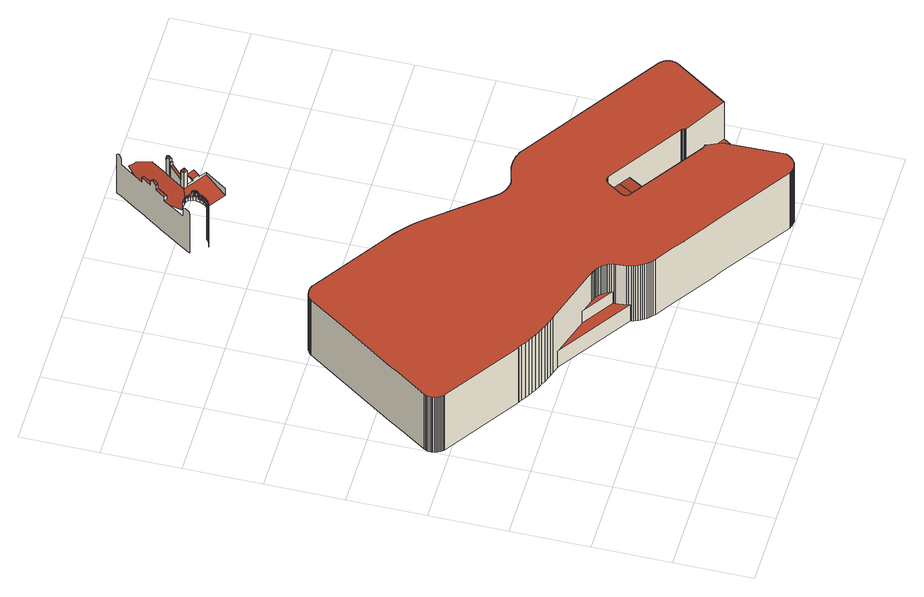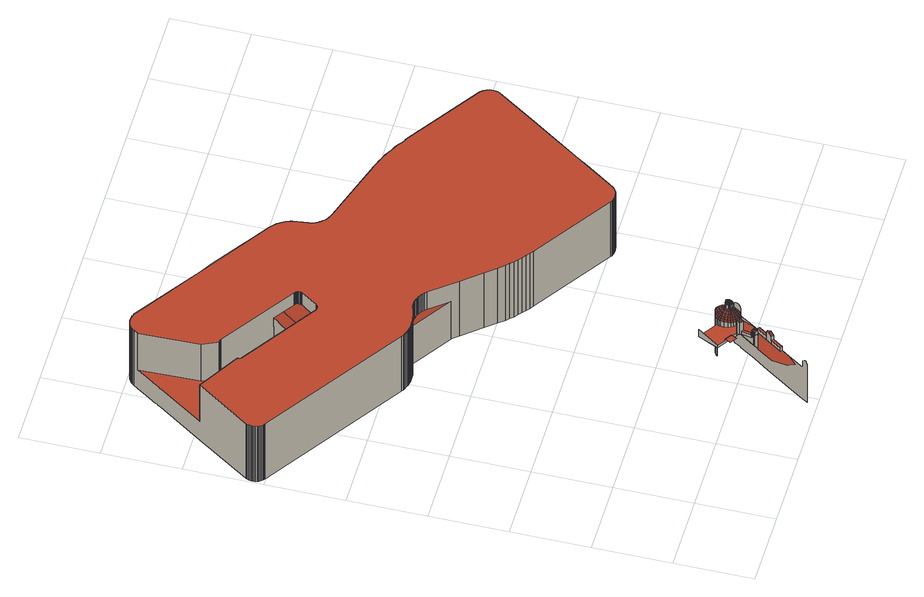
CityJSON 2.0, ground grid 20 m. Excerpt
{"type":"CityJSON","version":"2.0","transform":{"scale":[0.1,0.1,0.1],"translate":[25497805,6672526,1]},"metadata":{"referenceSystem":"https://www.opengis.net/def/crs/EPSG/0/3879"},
"CityObjects":{
"building1":{"type":"Building","attributes":{"dateOfConstruction":"2021-01-01","dateOfDemolition":"2021-01-01","measuredHeight":17.3,"class":"Lämpimät varastot","function":"Muut varastorakennukset","roofType":"2100;1000","storeysAboveGround":3},"address":[{"Country":"Finland","Locality":"Helsinki"}],"geometry":[{"type":"Solid","lod":"2","boundaries":[[[[0,1,2,3]],[[4,5,6,7]],[[8,9,1,0]],[[10,11,12,13]],[[2,14,15,3]],[[16,17,18,19]],[[9,20,21,1]],[[13,12,22,23]],[[24,25,11,10]],[[26,27,28,29]],[[30,31,32,33]],[[34,35,36,37]],[[38,32,31,17,16,39,40,41]],[[6,5,42,20,9,8,39,16,19]],[[29,28,14,2]],[[23,22,25,24]],[[38,41,43,44]],[[29,45,46,26]],[[15,14,28,27]],[[29,2,1,21,20,42,10,13,23,24,47,45]],[[4,47,24,10,42,5]],[[12,11,25,22]],[[39,8,0,3,15,27,26,46,40]],[[18,34,37,44,43,7,6,19]],[[47,4,7,43,41,40,46,45]],[[35,30,33,36]],[[34,18,17,31,30,35]],[[44,37,36,33,32,38]]]],"semantics":{"surfaces":[{"type":"RoofSurface"},{"type":"WallSurface"},{"type":"GroundSurface"}],"values":[[0,1,0,1,1,1,0,1,1,1,1,1,0,1,1,1,1,0,0,0,0,0,1,2,1,0,1,1]]}}]},
"building2":{"type":"Building","attributes":{"dateOfConstruction":"2024-01-01","measuredHeight":19,"class":"Toimistorakennukset","function":"Toimistorakennukset","usage":"Liikerakennus","roofType":"1000","storeysAboveGround":4},"address":[{"Country":"Finland","Locality":"Helsinki","ThoroughfareNumber":"4","ThoroughfareName":"Katajanokanlaituri","PostCode":"00160"}],"geometry":[{"type":"Solid","lod":"2","boundaries":[[[[48,49,50,51,52]],[[53,54,55,56,57,58]],[[59,60,61,62]],[[62,61,63,64]],[[64,63,65,66]],[[66,65,67,68]],[[68,67,69,70]],[[71,72,73,74]],[[74,73,75,76]],[[76,75,77,78]],[[78,77,79,80]],[[80,79,81,82]],[[82,81,83,84]],[[84,83,85,86]],[[86,85,87,88]],[[88,87,89,90]],[[90,89,91,92]],[[92,91,93,94]],[[94,93,95,96]],[[96,95,97,98]],[[98,97,99,100]],[[100,99,101,102]],[[102,101,103,104]],[[104,103,105,106]],[[106,105,107,108]],[[108,107,109,110]],[[110,109,111,112]],[[112,111,113,114]],[[114,113,115,116]],[[116,115,117,118]],[[118,117,119,120]],[[120,119,121,122]],[[122,121,123,124]],[[124,123,125,126]],[[126,125,127,128]],[[128,127,129,130]],[[130,129,131,132]],[[132,131,133,134]],[[134,133,135,136]],[[136,135,137,138]],[[138,137,139,140]],[[140,139,141,142]],[[142,141,143,144]],[[144,143,145,146]],[[146,145,147,148]],[[148,147,149,150]],[[150,149,151,152]],[[152,151,153,154]],[[154,153,155,156]],[[156,155,157,158]],[[158,157,159,160]],[[160,159,161,162]],[[162,161,163,164]],[[164,163,165,166]],[[166,165,167,168]],[[168,167,169,170]],[[170,169,171,172]],[[172,171,173,174]],[[174,173,175,176]],[[176,175,177,178]],[[178,177,179,180]],[[180,179,181,182]],[[182,181,183,184]],[[184,183,185,186]],[[186,185,187,188]],[[188,187,189,190]],[[190,189,191,192]],[[192,191,193,194]],[[194,193,195,196]],[[196,195,197,198]],[[198,197,199,200]],[[200,199,201,202]],[[202,201,203,204]],[[204,203,205,206]],[[206,205,207,208]],[[208,207,209,210]],[[211,212,213,214]],[[214,213,215,216]],[[216,215,217,218]],[[218,217,219,220]],[[220,219,221,222]],[[222,221,223,224]],[[224,223,225,226]],[[226,225,227,228]],[[228,227,229,230]],[[230,229,231,232]],[[232,231,233,234]],[[53,235,236,237]],[[237,236,238,49]],[[239,240,241,242]],[[242,241,243,244]],[[244,243,245,246]],[[246,245,247,248]],[[248,247,249,250]],[[250,249,251,252]],[[252,251,253,254]],[[254,253,255,256]],[[256,255,257,258]],[[258,257,259,260]],[[261,262,263,264]],[[265,266,267,268]],[[268,267,269,270]],[[270,269,271,272]],[[272,271,273,274]],[[274,273,275,276]],[[276,275,277,278]],[[278,277,279,280]],[[280,279,281,282]],[[282,281,283,284]],[[284,283,285,286]],[[286,285,287,288]],[[288,287,289,290]],[[290,289,291,292]],[[292,291,293,294]],[[294,293,295,296]],[[297,298,299,300]],[[300,299,301,302]],[[302,301,303,304]],[[304,303,305,306]],[[306,305,307,308]],[[308,307,309,310]],[[310,309,311,312]],[[312,311,313,314]],[[314,313,315,316]],[[316,315,317,318]],[[318,317,319,320]],[[320,319,321,322]],[[322,321,323,324]],[[324,323,325,326]],[[326,325,327,328]],[[328,327,329,330]],[[330,329,331,332]],[[332,331,333,334]],[[334,333,335,336]],[[336,335,337,338]],[[338,337,339,340]],[[340,339,341,342]],[[342,341,343,344]],[[344,343,345,346]],[[346,345,347,348]],[[348,347,349,350]],[[350,349,351,352]],[[352,351,353,354]],[[354,353,355,356]],[[356,355,357,358]],[[358,357,359,360]],[[360,359,361,362]],[[362,361,363,364]],[[364,363,365,366]],[[366,365,367,368]],[[368,367,369,370]],[[370,369,371,372]],[[372,371,373,374]],[[374,373,375,376]],[[376,375,377,378]],[[378,377,379,380]],[[380,379,381,382]],[[382,381,383,384]],[[384,383,385,386]],[[386,385,387,388]],[[388,387,389,390]],[[390,389,391,392]],[[392,391,393,394]],[[394,393,395,396]],[[396,395,397,398]],[[398,397,60,59]],[[399,400,401,402]],[[402,401,403,404]],[[404,403,405,406]],[[406,405,407,408]],[[49,238,409,50]],[[50,409,410,51]],[[56,411,412,57]],[[57,412,413,58]],[[58,413,235,53]],[[260,259,414,415]],[[416,417,418,419]],[[419,418,420,421]],[[421,420,400,399]],[[422,423,424,425]],[[265,426,427,428,429,430,431,432,433,210,209,434,435,436,437,438,439,440,441,264,263,266]],[[442,443,444,445,296,295,446,447,448,449,298,297]],[[69,450,451,452,453,72,71,454,455,456,457,70]],[[397,395,393,391,389,387,385,383,381,379,377,375,373,371,369,367,365,363,361,359,357,355,353,351,349,347,345,343,341,339,337,335,333,331,329,327,325,323,321,319,317,315,313,311,309,307,305,303,301,299,298,449,448,447,446,295,293,291,289,287,285,283,281,279,277,275,273,271,269,267,266,263,262,458,459,414,259,257,255,253,251,249,247,245,243,241,240,460,410,409,238,236,235,413,412,411,461,233,231,229,227,225,223,221,219,217,215,213,212,462,434,209,207,205,203,201,199,197,195,193,191,189,187,185,183,181,179,177,175,173,171,169,167,165,163,161,159,157,155,153,151,149,147,145,143,141,139,137,135,133,131,129,127,125,123,121,119,117,115,113,111,109,107,105,103,101,99,97,95,93,91,89,87,85,83,81,79,77,75,73,72,453,452,451,450,69,67,65,63,61,60]],[[463,261,264,441,440,439,438,437,436,435,464,465,424,423,466,407,405,403,401,400,420,418,417,467]],[[414,459,467,417,416,468,415]],[[424,465,212,211,425]],[[407,466,423,422,469,408]],[[458,262,261,463,467,459]],[[239,52,51,410,460,240]],[[56,55,234,233,461,411]],[[464,435,434,462,212,465]],[[470,260,415,468,416,419,421,399]],[[469,422,425,211,471]],[[202,204,206,208,210,433,432,431,430,429,428,427,426,265,268,270,272,274,276,278,280,282,284,286,288,290,292,294,296,445,444,443,442,297,300,302,304,306,308,310,312,314,316,318,320,322,324,326,328,330,332,334,336,338,340,342,344,346,348,350,352,354,356,358,360,362,364,366,368,370,372,374,376,378,380,382,384,386,388,390,392,394,396,398,59,62,64,66,68,70,457,456,455,454,71,74,76,78,80,82,84,86,88,90,92,94,96,98,100,102,104,106,108,110,112,114,116,118,120,122,124,126,128,130,132,134,136,138,140,142,144,146,148,150,152,154,156,158,160,162,164,166,168,170,172,174,176,178,180,182,184,186,188,190,192,194,196,198,200],[211,214,216,218,220,222,224,226,228,230,232,234,55,54,53,237,49,48,52,239,242,244,246,248,250,252,254,256,258,260,470,399,402,404,406,408,469,471]]]],"semantics":{"surfaces":[{"type":"GroundSurface"},{"type":"WallSurface"},{"type":"RoofSurface"}],"values":[[0,0,1,1,1,1,1,1,1,1,1,1,1,1,1,1,1,1,1,1,1,1,1,1,1,1,1,1,1,1,1,1,1,1,1,1,1,1,1,1,1,1,1,1,1,1,1,1,1,1,1,1,1,1,1,1,1,1,1,1,1,1,1,1,1,1,1,1,1,1,1,1,1,1,1,1,1,1,1,1,1,1,1,1,1,1,1,1,1,1,1,1,1,1,1,1,1,1,1,1,1,1,1,1,1,1,1,1,1,1,1,1,1,1,1,1,1,1,1,1,1,1,1,1,1,1,1,1,1,1,1,1,1,1,1,1,1,1,1,1,1,1,1,1,1,1,1,1,1,1,1,1,1,1,1,1,1,1,1,1,1,1,1,1,1,1,1,1,1,1,1,1,1,1,1,1,1,1,1,1,1,1,1,2,2,1,1,1,1,1,1,1,0,0,0]]}}]},
"building3":{"type":"Building","attributes":{"dateOfConstruction":"1901-01-01","measuredHeight":28.7,"class":"Lämpimät varastot","function":"Kauppavarastot","usage":"Varastorakennus","roofType":"2110;2100;3500;1000;3700;3500","storeysAboveGround":3},"address":[{"Country":"Finland","Locality":"Helsinki","ThoroughfareNumber":"5","ThoroughfareName":"Katajanokanlaituri","PostCode":"00160"}],"geometry":[{"type":"MultiSurface","lod":"2","boundaries":[[[472,473,474,475]],[[474,473,476,477,478]],[[477,479,480,478]],[[481,476,473,472]],[[479,482,483,480]],[[482,484,485,483]],[[486,487,476,481]],[[484,488,489,485]],[[490,491,492,493]],[[494,495,496,497,493,492,491,490,498]],[[491,498,490,493,497,499,500,501,502]],[[476,487,503,504,477]],[[501,500,505,506,507,502]],[[477,504,508,479]],[[479,508,509,482]],[[506,505,510,511,512,507]],[[482,509,513,484]],[[511,510,514,515,512]],[[516,496,495,488]],[[484,513,517,516,488]],[[514,518,515]],[[519,503,487,486]],[[514,520,521,518]],[[510,522,523,521,520,514]],[[505,524,525,523,522,510]],[[526,527,518]],[[521,528,518]],[[500,529,530,525,524,505]],[[499,497,531,532,533,530,529,500]],[[496,534,535,536,533,532,531,497]],[[516,517,537,538,536,535,534,496]],[[539,540,526,518]],[[528,541,518]],[[542,539,518]],[[541,542,518]],[[526,543,544,545,527]],[[513,546,537,517]],[[523,547,548,528,521]],[[549,550,551]],[[544,543,552,553,554,545]],[[509,555,546,513]],[[540,539,556,557,558,543,526]],[[548,559,560,541,528]],[[561,562,503,519]],[[525,563,564,548,547,523]],[[542,565,556,539]],[[541,560,566,565,542]],[[533,567,530]],[[553,552,568,569,570,571,550,549,554]],[[508,572,555,509]],[[571,570,569,573,574,575,550]],[[546,576,538,537]],[[530,577,578,579,564,563,525]],[[504,580,572,508]],[[567,581,577,530]],[[574,573,582,583,584,575]],[[583,582,585,586,587,588,584]],[[558,557,556,589,590,591,552,543]],[[503,562,592,580,504]],[[564,593,594,560,559,548]],[[536,595,596,597,581,567,533]],[[538,598,599,596,595,536]],[[565,600,601,589,556]],[[566,560,594,602,600,565]],[[586,603,604,588]],[[581,597,578,577]],[[579,605,593,564]],[[591,590,589,606,607,608,609,569,568,552]],[[610,592,562,561]],[[576,611,598,538]],[[555,612,576,546]],[[578,613,605,579]],[[605,613,614,615,594,593]],[[609,608,607,616,617,618,573,569]],[[602,594,615,614,619,620,621,600]],[[601,600,621,622,623,607,606,589]],[[618,617,616,624,625,626,582,573]],[[597,627,628,614,613,578]],[[585,629,630,603,586]],[[626,625,624,631,632,629,585,582]],[[622,606,623]],[[621,633,606,622]],[[620,619,621]],[[596,634,635,628,627,597]],[[633,621,636,637,616,607,623,622,606]],[[599,638,639,635,634,596]],[[603,640,641,604]],[[611,642,599,598]],[[619,614,628,643,636,621]],[[572,644,612,555]],[[637,636,645,646,624,616]],[[643,628,635,647,645,636]],[[646,645,648,649,650,631,624]],[[647,635,639,651,648,645]],[[652,653,592,610]],[[612,654,611,576]],[[580,655,644,572]],[[632,656,630,629]],[[642,657,638,599]],[[592,653,658,655,580]],[[640,659,660,641]],[[631,650,661,656,632]],[[639,638,657,662,651]],[[630,663,640,603]],[[651,662,664,648]],[[648,664,661,650]],[[654,665,642,611]],[[666,667,658,653,652]],[[659,668,669,660]],[[644,670,654,612]],[[668,671,672,669]],[[673,672,671,674]],[[655,675,670,644]],[[656,676,663,630]],[[665,677,657,642]],[[663,678,659,640]],[[658,679,675,655]],[[680,679,658,667]],[[670,681,665,654]],[[657,677,682,662]],[[661,683,676,656]],[[678,684,668,659]],[[662,682,685,664]],[[664,685,683,661]],[[675,686,681,670]],[[684,687,671,668]],[[676,688,678,663]],[[681,689,677,665]],[[674,671,687,690]],[[679,691,686,675]],[[692,691,679,680]],[[677,689,693,682]],[[683,694,688,676]],[[688,695,684,678]],[[686,696,689,681]],[[682,693,697,685]],[[685,697,694,683]],[[695,698,687,684]],[[691,699,696,686]],[[690,687,698,700]],[[701,699,691,692]],[[689,696,702,693]],[[694,703,695,688]],[[693,702,704,697]],[[697,704,703,694]],[[696,699,705,702]],[[703,706,698,695]],[[707,705,699,701]],[[700,698,706,708]],[[702,705,709,704]],[[704,709,706,703]],[[710,709,705,707]],[[708,706,709,710]],[[711,712,713,714]],[[700,708,710,707,701,692,680,667,715,716,717,718,719,720,690]],[[712,721,722,713]],[[723,721,712,711]],[[724,725,726,727,728,729,730,731,732,714,713,722,733,734,735,736,737,738,739,740,741,742,743,744,745,746,747,748,749,750,751,752,753,754,755,756,757,758,759,760,761,762,763,764]],[[719,765,766,767,720]],[[721,768,733,722]],[[766,769,767]],[[720,767,770,771,772]],[[769,770,767]],[[768,773,734,733]],[[766,774,769]],[[775,774,766,765]],[[769,774,776,770]],[[776,774,775,777,778,771,770]],[[721,723,779,780,781,782,773,768]],[[773,782,735,734]],[[715,783,784,716]],[[736,735,782,781]],[[785,786,787]],[[772,771,788,789]],[[718,717,716,784,790,791,786,785,765,719]],[[673,674,690,720,772,789,792,793,794,795,796,797,798,799,800,739,738,801,780,779,723,711,714,732,802]],[[803,804,778,777]],[[778,804,805,788,771]],[[791,806,787,786]],[[781,807,737,736]],[[801,807,781,780]],[[789,788,808,809,792]],[[805,804,810,811,808,788]],[[811,812,809,808]],[[810,813,812,811]],[[812,813,814,815,816,809]],[[817,813,810,804,803]],[[738,737,807,801]],[[792,809,816,818,819,793]],[[815,820,818,816]],[[814,821,822,820,815]],[[820,822,823,824,819,818]],[[824,825,826,819]]],"semantics":{"surfaces":[{"type":"WallSurface"},{"type":"RoofSurface"}],"values":[0,1,1,0,1,1,0,1,0,1,1,1,1,1,1,1,1,1,0,1,1,0,1,1,1,1,1,1,1,1,0,1,1,1,1,1,1,1,1,1,1,1,1,0,1,1,1,1,1,1,1,1,1,1,1,1,0,1,1,1,1,0,1,1,1,1,1,1,0,1,1,1,1,1,1,1,1,1,1,0,0,0,1,1,1,0,1,1,1,1,1,1,0,0,0,1,1,1,1,1,1,1,1,1,1,1,1,0,1,1,1,0,1,1,1,1,1,0,1,1,1,1,1,1,1,1,1,1,0,1,0,1,1,1,1,1,1,1,1,0,0,1,1,1,1,1,1,0,0,1,1,0,0,0,1,1,0,0,0,0,1,0,1,1,1,0,1,0,0,1,0,0,0,0,0,1,0,1,1,1,0,0,0,1,1,0,0,0,0,1,1,0,1]}}]}
},
"vertices":[
[726,251,168],[778,329,160],[759,341,160],[707,263,168],[294,936,140],[932,507,140],[932,507,9],[294,936,9],[751,234,168],[804,314,160],[489,709,147],[489,709,178],[454,657,178],[454,657,152],[759,341,171],[707,263,182],[730,203,104],[701,222,104],[701,222,9],[730,203,9],[854,388,152],[828,405,152],[378,708,178],[378,708,152],[414,759,147],[414,759,178],[647,304,168],[647,304,182],[699,382,171],[699,382,160],[700,221,65],[700,221,104],[119,612,104],[119,612,65],[682,195,9],[682,195,65],[102,588,65],[102,588,9],[122,617,104],[751,234,104],[112,664,104],[93,636,104],[888,440,147],[93,636,9],[122,617,9],[164,742,160],[112,664,168],[249,870,147],
[747,371,10],[750,375,10],[749,373,10],[749,371,10],[749,370,10],[780,418,10],[784,424,10],[787,422,10],[786,421,10],[784,421,10],[782,420,10],[2,644,10],[2,644,200],[2,647,200],[2,647,10],[2,651,200],[2,651,10],[3,655,200],[3,655,10],[4,658,200],[4,658,10],[6,662,200],[6,662,10],[232,998,10],[232,998,200],[235,1001,200],[235,1001,10],[237,1003,200],[237,1003,10],[241,1005,200],[241,1005,10],[244,1007,200],[244,1007,10],[247,1009,200],[247,1009,10],[251,1010,200],[251,1010,10],[255,1010,200],[255,1010,10],[259,1011,200],[259,1011,10],[262,1011,200],[262,1011,10],[266,1011,200],[266,1011,10],[270,1010,200],[270,1010,10],[274,1009,200],[274,1009,10],[277,1008,200],[277,1008,10],[280,1006,200],[280,1006,10],[481,871,200],[481,871,10],[490,864,200],[490,864,10],[499,857,200],[499,857,10],[508,850,200],[508,850,10],[517,842,200],[517,842,10],[526,834,200],[526,834,10],[534,826,200],[534,826,10],[542,818,200],[542,818,10],[556,802,200],[556,802,10],[578,775,200],[578,775,10],[619,726,200],[619,726,10],[673,660,200],[673,660,10],[677,656,200],[677,656,10],[680,653,200],[680,653,10],[684,650,200],[684,650,10],[688,647,200],[688,647,10],[692,645,200],[692,645,10],[696,643,200],[696,643,10],[701,641,200],[701,641,10],[706,640,200],[706,640,10],[710,639,200],[710,639,10],[714,638,200],[714,638,10],[719,638,200],[719,638,10],[723,638,200],[723,638,10],[727,639,200],[727,639,10],[731,640,200],[731,640,10],[760,648,200],[760,648,10],[765,649,200],[765,649,10],[769,650,200],[769,650,10],[774,651,200],[774,651,10],[779,651,200],[779,651,10],[784,651,200],[784,651,10],[790,651,200],[790,651,10],[795,650,200],[795,650,10],[801,649,200],[801,649,10],[806,648,200],[806,648,10],[811,646,200],[811,646,10],[817,644,200],[817,644,10],[822,642,200],[822,642,10],[826,639,200],[826,639,10],[1183,399,200],[1183,399,10],[1185,397,200],[1185,397,10],[1188,395,200],[1188,395,10],[1190,392,200],[1190,392,10],[1192,389,200],[1192,389,10],[1194,386,200],[1194,386,10],[1195,383,200],[1195,383,10],[1196,379,200],[1196,379,10],[1197,376,200],[1197,376,10],[1197,372,200],[1197,372,10],[1197,369,200],[1197,369,10],[1196,365,200],[1196,365,10],[1196,362,200],[1196,362,10],[1194,358,200],[1194,358,10],[1193,355,200],[1193,355,10],[993,281,10],[993,281,200],[993,283,200],[993,283,10],[993,285,200],[993,285,10],[992,287,200],[992,287,10],[990,289,200],[990,289,10],[989,291,200],[989,291,10],[987,292,200],[987,292,10],[796,420,200],[796,420,10],[794,421,200],[794,421,10],[792,421,200],[792,421,10],[790,422,200],[790,422,10],[788,422,200],[788,422,10],[780,418,200],[778,417,200],[778,417,10],[750,375,200],[749,369,10],[749,369,200],[749,366,200],[749,366,10],[749,364,200],[749,364,10],[750,362,200],[750,362,10],[751,360,200],[751,360,10],[753,359,200],[753,359,10],[755,357,200],[755,357,10],[944,228,200],[944,228,10],[946,227,200],[946,227,10],[948,227,200],[948,227,10],[950,226,200],[950,226,10],[972,187,73],[972,187,200],[976,33,200],[976,33,73],[968,21,10],[968,21,200],[966,18,200],[966,18,10],[963,15,200],[963,15,10],[961,13,200],[961,13,10],[958,11,200],[958,11,10],[954,9,200],[954,9,10],[951,7,200],[951,7,10],[947,6,200],[947,6,10],[944,5,200],[944,5,10],[940,4,200],[940,4,10],[936,4,200],[936,4,10],[933,4,200],[933,4,10],[929,5,200],[929,5,10],[925,5,200],[925,5,10],[922,7,200],[922,7,10],[918,8,200],[918,8,10],[565,245,10],[565,245,200],[561,249,200],[561,249,10],[557,252,200],[557,252,10],[553,256,200],[553,256,10],[549,260,200],[549,260,10],[546,265,200],[546,265,10],[543,269,200],[543,269,10],[540,274,200],[540,274,10],[537,279,200],[537,279,10],[535,284,200],[535,284,10],[533,289,200],[533,289,10],[532,294,200],[532,294,10],[531,300,200],[531,300,10],[530,305,200],[530,305,10],[527,331,200],[527,331,10],[527,336,200],[527,336,10],[525,340,200],[525,340,10],[524,345,200],[524,345,10],[522,349,200],[522,349,10],[520,353,200],[520,353,10],[517,357,200],[517,357,10],[514,361,200],[514,361,10],[511,364,200],[511,364,10],[508,368,200],[508,368,10],[504,371,200],[504,371,10],[500,373,200],[500,373,10],[496,375,200],[496,375,10],[492,377,200],[492,377,10],[487,379,200],[487,379,10],[324,431,200],[324,431,10],[313,434,200],[313,434,10],[302,438,200],[302,438,10],[291,442,200],[291,442,10],[280,447,200],[280,447,10],[270,451,200],[270,451,10],[259,456,200],[259,456,10],[249,462,200],[249,462,10],[239,467,200],[239,467,10],[228,473,200],[228,473,10],[219,480,200],[219,480,10],[209,486,200],[209,486,10],[208,485,200],[208,485,10],[16,615,200],[16,615,10],[13,617,200],[13,617,10],[11,620,200],[11,620,10],[9,623,200],[9,623,10],[7,626,200],[7,626,10],[5,629,200],[5,629,10],[4,633,200],[4,633,10],[3,636,200],[3,636,10],[2,640,200],[2,640,10],[961,229,10],[961,229,73],[963,231,73],[963,231,10],[964,232,73],[964,232,10],[991,272,73],[991,272,10],[992,274,73],[992,274,10],[749,373,200],[749,371,200],[786,421,200],[784,421,200],[782,420,200],[953,226,200],[953,226,10],[955,226,10],[955,226,73],[957,227,73],[957,227,10],[959,228,73],[959,228,10],[993,276,10],[993,276,73],[993,279,73],[993,279,10],[976,33,10],[999,67,10],[1012,86,10],[1014,90,10],[1017,94,10],[1020,98,10],[1022,102,10],[1100,217,10],[1100,217,200],[1100,217,73],[1022,102,73],[1020,98,73],[1017,94,73],[1014,90,73],[1012,86,73],[999,67,73],[611,215,10],[637,197,10],[715,144,10],[742,127,10],[742,127,200],[715,144,200],[637,197,200],[611,215,200],[57,738,200],[74,764,200],[163,896,200],[181,922,200],[181,922,10],[163,896,10],[74,764,10],[57,738,10],[956,222,200],[954,226,200],[749,370,200],[787,422,200],[995,280,200],[956,222,73],[995,280,73],[993,281,73],[992,275,73],[954,226,73],[954,226,10],[992,275,10],[956,222,10],[995,280,10],
[509,1321,13],[509,1321,143],[506,1321,144],[506,1321,13],[513,1322,144],[512,1323,152],[506,1322,152],[512,1326,158],[506,1326,158],[513,1322,13],[511,1332,164],[507,1331,164],[510,1339,169],[507,1338,169],[516,1323,13],[516,1323,143],[509,1346,171],[507,1346,171],[507,1347,186],[507,1347,187],[509,1347,187],[509,1347,186],[507,1346,184],[509,1346,184],[510,1346,184],[510,1347,186],[507,1346,186],[510,1347,187],[510,1348,188],[509,1348,188],[507,1347,188],[519,1324,144],[518,1325,152],[510,1349,190],[509,1349,190],[507,1349,190],[517,1328,158],[516,1333,164],[509,1351,191],[508,1351,191],[507,1351,191],[513,1340,169],[508,1353,192],[507,1353,192],[510,1346,171],[511,1347,171],[508,1355,193],[519,1324,13],[509,1353,192],[509,1354,192],[510,1351,191],[511,1352,191],[511,1350,190],[512,1350,190],[509,1358,192],[508,1358,192],[510,1354,192],[512,1349,188],[513,1349,188],[511,1347,186],[512,1348,186],[514,1348,186],[511,1347,184],[512,1348,184],[514,1348,184],[512,1348,171],[514,1348,171],[510,1357,192],[509,1357,192],[510,1355,192],[510,1356,192],[510,1360,191],[509,1360,191],[508,1360,191],[516,1341,169],[512,1352,191],[512,1353,191],[508,1363,189],[508,1364,188],[507,1363,188],[511,1362,190],[510,1362,190],[508,1362,190],[519,1336,164],[512,1358,191],[511,1359,191],[510,1359,191],[512,1354,191],[513,1355,191],[522,1326,13],[522,1326,143],[513,1351,190],[514,1352,190],[512,1357,191],[512,1356,191],[514,1349,186],[511,1362,189],[511,1363,188],[510,1363,188],[508,1363,188],[522,1331,158],[512,1364,186],[510,1364,186],[508,1364,186],[518,1344,169],[514,1350,188],[515,1351,188],[515,1352,189],[524,1328,152],[515,1350,186],[512,1364,184],[511,1364,184],[508,1365,184],[512,1364,171],[511,1364,171],[511,1364,169],[508,1365,171],[513,1360,190],[512,1360,190],[511,1361,190],[524,1327,144],[514,1354,190],[515,1355,190],[515,1350,184],[517,1351,184],[516,1351,186],[515,1350,171],[517,1351,171],[514,1358,190],[513,1359,190],[514,1356,190],[512,1370,169],[509,1370,169],[515,1354,189],[514,1360,189],[514,1361,188],[513,1361,188],[512,1362,188],[524,1327,13],[520,1346,169],[523,1339,164],[516,1354,188],[516,1355,188],[515,1355,189],[515,1361,186],[514,1362,186],[512,1363,186],[516,1356,188],[515,1356,189],[515,1358,188],[514,1360,188],[515,1360,188],[515,1361,184],[514,1362,184],[513,1364,184],[517,1354,186],[517,1355,186],[513,1364,171],[515,1369,169],[515,1361,171],[514,1362,171],[515,1358,189],[517,1354,184],[517,1355,184],[516,1359,186],[515,1360,186],[517,1354,171],[517,1355,171],[514,1376,164],[509,1377,164],[522,1348,169],[517,1356,186],[526,1335,158],[516,1359,184],[516,1361,184],[517,1356,184],[516,1359,171],[516,1359,170],[516,1361,171],[517,1356,171],[527,1330,13],[527,1330,143],[525,1342,164],[528,1333,152],[518,1367,169],[522,1353,169],[529,1332,144],[515,1380,158],[509,1381,158],[520,1364,169],[522,1357,169],[519,1374,164],[522,1361,169],[527,1345,164],[529,1332,13],[529,1332,122],[516,1383,152],[510,1384,152],[529,1339,158],[517,1384,144],[510,1385,144],[510,1385,127],[517,1384,129],[532,1337,152],[523,1371,164],[529,1351,164],[521,1378,158],[533,1336,144],[533,1336,124],[532,1343,158],[528,1358,164],[526,1368,164],[522,1381,152],[528,1363,164],[534,1342,152],[523,1382,144],[526,1375,158],[533,1350,158],[523,1382,132],[535,1341,144],[535,1341,125],[533,1358,158],[530,1370,158],[528,1377,152],[536,1350,152],[532,1364,158],[529,1378,144],[537,1350,144],[529,1378,132],[537,1350,127],[536,1358,152],[532,1372,152],[535,1365,152],[537,1359,144],[533,1373,144],[537,1359,129],[533,1373,131],[536,1366,144],[536,1366,130],[530,1430,124],[530,1430,136],[525,1434,136],[525,1434,122],[578,1299,122],[617,1356,139],[598,1369,139],[581,1380,139],[568,1389,139],[559,1395,139],[548,1456,136],[542,1459,136],[548,1456,124],[475,1359,144],[477,1361,152],[478,1364,154],[481,1369,155],[484,1372,155],[486,1376,152],[488,1378,144],[488,1378,122],[515,1419,122],[542,1459,150],[548,1468,156],[554,1476,150],[554,1476,136],[571,1502,136],[571,1502,122],[584,1521,122],[612,1563,122],[612,1563,144],[616,1568,152],[616,1569,152],[617,1571,152],[621,1576,144],[621,1576,13],[617,1571,13],[616,1569,13],[616,1568,13],[612,1563,13],[584,1521,13],[571,1502,13],[554,1476,13],[548,1468,13],[542,1459,13],[525,1434,13],[515,1419,13],[488,1378,13],[486,1376,13],[484,1372,13],[481,1369,13],[478,1364,13],[477,1361,13],[475,1359,13],[568,1389,147],[568,1389,193],[559,1395,193],[548,1456,150],[567,1397,200],[566,1405,193],[566,1405,162],[566,1405,139],[553,1464,156],[575,1399,193],[575,1399,153],[572,1401,193],[572,1401,153],[572,1401,162],[553,1464,124],[559,1472,124],[559,1472,136],[559,1472,150],[578,1299,147],[617,1356,147],[581,1380,147],[581,1380,153],[591,1395,156],[586,1435,179],[586,1435,139],[598,1369,147],[598,1369,153],[588,1438,139],[595,1448,139],[597,1450,139],[616,1479,139],[624,1490,139],[622,1529,131],[616,1534,129],[613,1539,127],[610,1544,125],[577,1498,124],[504,1386,125],[592,1431,170],[592,1431,179],[589,1433,179],[608,1384,156],[577,1498,136],[586,1435,189],[588,1438,189],[592,1431,189],[589,1433,191],[591,1436,191],[594,1434,189],[594,1434,198],[591,1436,200],[588,1438,198],[594,1434,172],[595,1448,198],[595,1448,189],[598,1446,200],[597,1439,198],[601,1444,198],[601,1444,189],[598,1446,191],[600,1448,191],[597,1450,189]
]}
